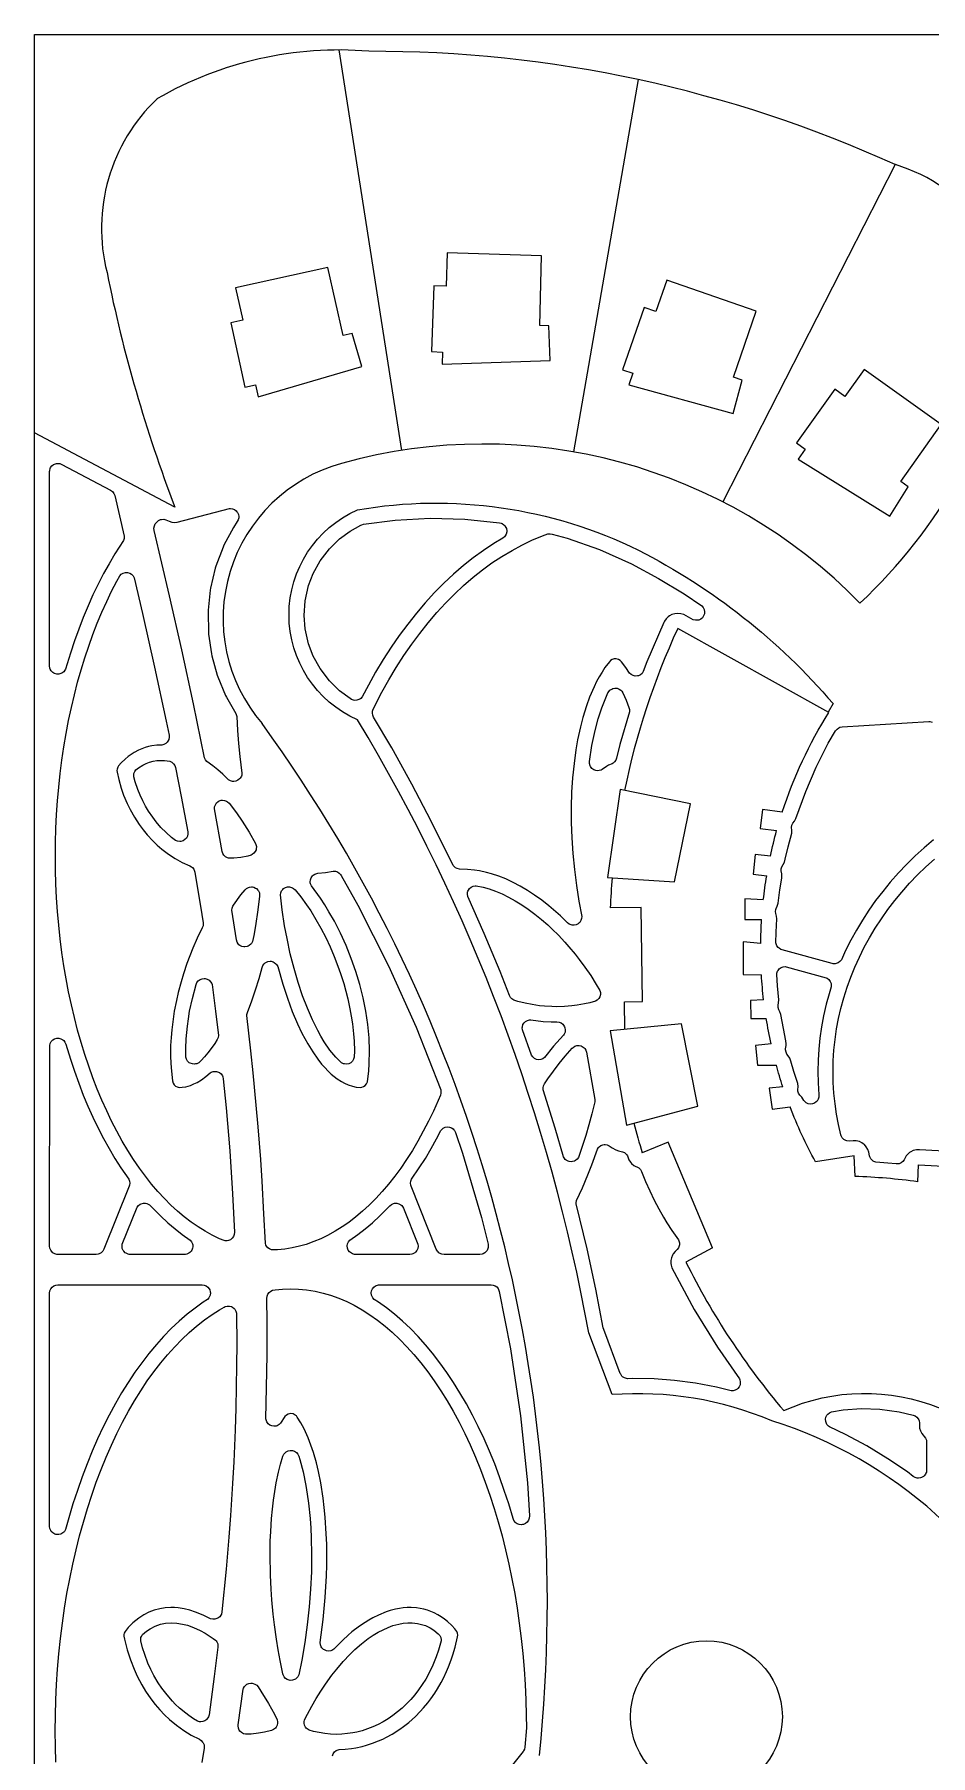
# Model space of a CAD drawing. Header units: inches. Extents: x 36 to 78.3, y 17.3 to 55.9.
# Drawn here: x 36.25 to 49.24, y 30.96 to 55.9 of the extents above; entities that cross this region are included whole.
import ezdxf

# ---------------------------------------------------------------- set-up
doc = ezdxf.new("R2010")
doc.units = ezdxf.units.IN
doc.layers.add('01_ORIGINAL_PLAN', color=7, linetype='Continuous', lineweight=20)
doc.layers.add('02_CONCEPT_CLOSED_AREAS', color=7, linetype='Continuous', lineweight=15)

msp = doc.modelspace()

# ---------------------------------------------------------------- linework, layer by layer
at = {"layer": '01_ORIGINAL_PLAN'}
for p, q in [((36.248, 17.906), (36.248, 55.9)), ((36.248, 55.9), (71.442, 55.9))]:
    msp.add_line(p, q, dxfattribs=at)
for points in [[(40.658, 55.675), (41.569, 49.871)], [(45, 55.245), (44.06, 49.85)], [(48.726, 54.013), (46.225, 49.126)], [(38.284, 49.049), (36.248, 50.129)], [(47.087, 44.63), (46.802, 44.667), (46.766, 44.393), (47.006, 44.362)], [(46.916, 43.993), (46.696, 44.016), (46.666, 43.73), (46.862, 43.709)], [(45.044, 43.247), (44.595, 43.241)], [(44.807, 41.482), (44.799, 41.881), (45.061, 41.886), (45.044, 43.247)], [(46.813, 43.357), (46.546, 43.371), (46.546, 43.074), (46.789, 43.074)], [(46.775, 42.728), (46.519, 42.748), (46.519, 42.277), (46.786, 42.274)], [(46.818, 41.908), (46.625, 41.902), (46.633, 41.638), (46.856, 41.638)], [(46.926, 41.27), (46.702, 41.249), (46.728, 40.961), (47.002, 40.962)], [(47.096, 40.651), (46.9, 40.63)], [(46.9, 40.63), (46.939, 40.324), (47.2, 40.358)], [(46.075, 38.317), (45.433, 39.849), (45.059, 39.693)], [(49.053, 39.272), (49.062, 39.519), (49.515, 39.492), (49.513, 39.194)], [(46.075, 38.317), (45.692, 38.109)]]:
    msp.add_lwpolyline(points, dxfattribs=at)
for points in [[(43.572, 51.68), (43.598, 52.69), (42.23, 52.734), (42.214, 52.252), (42.035, 52.258), (42.004, 51.303), (42.163, 51.298), (42.158, 51.123), (43.721, 51.177), (43.704, 51.675)], [(40.725, 51.537), (40.502, 52.523), (39.164, 52.23), (39.268, 51.758), (39.093, 51.72), (39.298, 50.787), (39.453, 50.821), (39.491, 50.65), (40.993, 51.087), (40.853, 51.565)], [(46.381, 50.933), (46.709, 51.889), (45.415, 52.34), (45.257, 51.885), (45.088, 51.944), (44.773, 51.041), (44.923, 50.989), (44.866, 50.824), (46.374, 50.409), (46.506, 50.889)], [(48.804, 49.422), (49.389, 50.246), (48.277, 51.045), (47.995, 50.654), (47.85, 50.758), (47.292, 49.982), (47.421, 49.889), (47.319, 49.747), (48.648, 48.921), (48.911, 49.345)], [(45.757, 44.748), (44.738, 44.957), (44.556, 43.684), (45.524, 43.622)], [(45.629, 41.562), (44.593, 41.461), (44.828, 40.095), (45.865, 40.369)]]:
    msp.add_lwpolyline(points, close=True, dxfattribs=at)
for points in [[(44.283, 37.084, 0.090917), (40.931, 45.968, -0.652582), (40.931, 49.011, -0.158741), (45.004, 48.425, -0.098355), (47.824, 46.203), (47.755, 46.078)], [(47.087, 44.63, -0.062406), (47.763, 46.073), (45.572, 47.29, 0.058367), (44.801, 44.944, 0.058367)], [(46.916, 43.993, -0.01479), (47.006, 44.362, -0.01479)], [(44.621, 43.68, 0.010358), (44.595, 43.241)], [(46.813, 43.357, -0.013879), (46.862, 43.709)], [(46.775, 42.728, -0.013523), (46.789, 43.074, -0.013523)], [(46.818, 41.908, -0.014342), (46.786, 42.274)], [(46.926, 41.27, -0.014645), (46.856, 41.638)], [(47.096, 40.651, -0.012679), (47.002, 40.962)], [(48.142, 39.35), (48.13, 39.649), (47.57, 39.561, -0.034306), (47.2, 40.358, -0.034306)], [(44.936, 40.124, 0.010564), (45.059, 39.693, 0.010564)], [(45.692, 38.109, 0.060935), (47.109, 35.956, -0.206423), (49.375, 35.99)], [(46.935, 35.809, 0.119192), (44.621, 36.188), (44.283, 37.084)]]:
    msp.add_lwpolyline(points, format="xyb", dxfattribs=at)
msp.add_circle((45.989, 31.521), 1.1, dxfattribs=at)
for centre, radius, start, end in [((40.658, 50.423), 5.252, 85.2142, 120.0956), ((41.139, 37.317), 18.339, 65.5622, 90.1344), ((39.813, 53.089), 2.593, 133.6015, 194.2753), ((48.026, 51.672), 2.444, 0.7167, 73.3418), ((57.911, 56.571), 21.019, 191.3089, 200.9684), ((43.034, 53.196), 7.583, 313.0815, 348.6437), ((42.751, 42.34), 7.624, 44.2289, 105.6047), ((41.312, 47.434), 2.33, 105.2161, 220.7715), ((22.064, 33.195), 21.619, 354.0583, 36.0319), ((47.898, 31.093), 8.26, 81.9573, 88.3074), ((44.996, 29.643), 6.464, 23.734, 72.5429)]:
    msp.add_arc(centre, radius, start, end, dxfattribs=at)
at = {"layer": '02_CONCEPT_CLOSED_AREAS'}
for points in [[(36.698, 46.702), (36.691, 46.688), (36.672, 46.664), (36.647, 46.645), (36.633, 46.638), (36.602, 46.63), (36.571, 46.631), (36.541, 46.639), (36.527, 46.646), (36.514, 46.655), (36.492, 46.677), (36.477, 46.704), (36.472, 46.718), (36.468, 46.749), (36.468, 49.564), (36.469, 49.579), (36.477, 49.609), (36.483, 49.623), (36.502, 49.647), (36.526, 49.667), (36.54, 49.674), (36.569, 49.682), (36.585, 49.684), (36.615, 49.681), (36.644, 49.67), (37.35, 49.295), (37.378, 49.275), (37.398, 49.249), (37.411, 49.217), (37.551, 48.631), (37.549, 48.597), (37.539, 48.566), (37.413, 48.371), (37.33, 48.23), (37.25, 48.086), (37.17, 47.932), (37.096, 47.777), (37.025, 47.619), (36.955, 47.451), (36.89, 47.282), (36.828, 47.112), (36.769, 46.933)], [(38.033, 48.844), (38.046, 48.854), (38.075, 48.869), (38.091, 48.873), (38.123, 48.874), (38.155, 48.868), (38.199, 48.846), (38.238, 48.834), (38.279, 48.829), (38.319, 48.832), (39.075, 49.028), (39.09, 49.029), (39.121, 49.025), (39.149, 49.014), (39.174, 48.995), (39.184, 48.984), (39.193, 48.971), (39.206, 48.943), (39.21, 48.913), (39.21, 48.897), (39.203, 48.867), (39.188, 48.84), (39.132, 48.757), (38.994, 48.497), (38.983, 48.472), (38.878, 48.193), (38.869, 48.166), (38.801, 47.877), (38.796, 47.849), (38.765, 47.557), (38.764, 47.529), (38.77, 47.238), (38.772, 47.21), (38.814, 46.922), (38.819, 46.896), (38.897, 46.615), (38.906, 46.589), (39.018, 46.32), (39.03, 46.295), (39.166, 46.058), (39.178, 46.031), (39.181, 46.017), (39.192, 45.813), (39.206, 45.625), (39.225, 45.435), (39.255, 45.196), (39.252, 45.165), (39.247, 45.15), (39.231, 45.123), (39.221, 45.111), (39.196, 45.092), (39.167, 45.079), (39.136, 45.075), (39.121, 45.076), (39.09, 45.084), (39.063, 45.099), (38.981, 45.178), (38.907, 45.243), (38.834, 45.302), (38.748, 45.366), (38.728, 45.389), (38.715, 45.417), (38.554, 46.197), (38.384, 46.981), (38.207, 47.765), (37.985, 48.713), (37.981, 48.745), (37.987, 48.777), (38, 48.806)], [(40.825, 46.275), (40.671, 46.388), (40.523, 46.532), (40.388, 46.709), (40.29, 46.89), (40.222, 47.067), (40.173, 47.287), (40.159, 47.481), (40.173, 47.692), (40.222, 47.913), (40.29, 48.09), (40.388, 48.27), (40.523, 48.447), (40.671, 48.591), (40.825, 48.704), (40.98, 48.788), (40.993, 48.794), (41.02, 48.801), (41.477, 48.861), (41.982, 48.888), (42.486, 48.875), (42.987, 48.822), (43.012, 48.817), (43.027, 48.811), (43.054, 48.793), (43.066, 48.781), (43.083, 48.755), (43.089, 48.74), (43.095, 48.708), (43.095, 48.692), (43.087, 48.66), (43.072, 48.632), (43.062, 48.62), (43.037, 48.6), (42.906, 48.521), (42.756, 48.422), (42.608, 48.315), (42.467, 48.203), (42.32, 48.077), (42.182, 47.947), (42.048, 47.812), (41.913, 47.665), (41.784, 47.514), (41.658, 47.355), (41.536, 47.19), (41.418, 47.019), (41.304, 46.841), (41.194, 46.657), (41.09, 46.471), (41, 46.3), (40.978, 46.277), (40.966, 46.267), (40.952, 46.26), (40.922, 46.251), (40.89, 46.249), (40.875, 46.252), (40.845, 46.263)], [(42.318, 43.858), (41.999, 44.501), (41.719, 45.033), (41.426, 45.56), (41.162, 46.008), (41.151, 46.035), (41.146, 46.064), (41.148, 46.093), (41.158, 46.121), (41.284, 46.367), (41.385, 46.547), (41.491, 46.725), (41.603, 46.9), (41.717, 47.065), (41.833, 47.221), (41.953, 47.373), (42.08, 47.522), (42.205, 47.657), (42.335, 47.789), (42.468, 47.913), (42.607, 48.033), (42.745, 48.142), (42.88, 48.241), (43.022, 48.335), (43.171, 48.423), (43.311, 48.499), (43.458, 48.569), (43.612, 48.633), (43.692, 48.661), (43.721, 48.664), (43.75, 48.66), (43.969, 48.601), (44.437, 48.436), (44.902, 48.229), (45.295, 48.017), (45.667, 47.792), (45.922, 47.619), (45.942, 47.595), (45.956, 47.566), (45.962, 47.535), (45.959, 47.503), (45.948, 47.473), (45.93, 47.447), (45.905, 47.427), (45.876, 47.414), (45.861, 47.411), (45.829, 47.41), (45.798, 47.417), (45.66, 47.492), (45.618, 47.505), (45.575, 47.51), (45.532, 47.506), (45.488, 47.493), (45.452, 47.474), (45.435, 47.462), (45.404, 47.432), (45.381, 47.399), (45.37, 47.377), (45.126, 46.808), (45.073, 46.666), (45.055, 46.64), (45.031, 46.62), (45.003, 46.607), (44.987, 46.603), (44.956, 46.602), (44.925, 46.609), (44.897, 46.623), (44.874, 46.645), (44.821, 46.724), (44.757, 46.81), (44.738, 46.829), (44.714, 46.844), (44.68, 46.853), (44.651, 46.852), (44.624, 46.844), (44.6, 46.829), (44.582, 46.81), (44.517, 46.724), (44.475, 46.66), (44.435, 46.592), (44.396, 46.521), (44.36, 46.448), (44.294, 46.294), (44.249, 46.172), (44.196, 46.001), (44.162, 45.867), (44.122, 45.68), (44.096, 45.535), (44.069, 45.335), (44.049, 45.129), (44.035, 44.918), (44.029, 44.7), (44.03, 44.479), (44.038, 44.255), (44.053, 44.028), (44.075, 43.799), (44.104, 43.569), (44.14, 43.339), (44.18, 43.117), (44.178, 43.087), (44.169, 43.057), (44.152, 43.032), (44.141, 43.021), (44.129, 43.011), (44.102, 42.997), (44.073, 42.99), (44.042, 42.99), (44.012, 42.999), (43.999, 43.006), (43.975, 43.025), (43.871, 43.126), (43.771, 43.216), (43.703, 43.274), (43.601, 43.354), (43.498, 43.428), (43.394, 43.496), (43.29, 43.557), (43.187, 43.611), (43.081, 43.661), (42.978, 43.701), (42.873, 43.736), (42.801, 43.756), (42.7, 43.779), (42.628, 43.79), (42.526, 43.8), (42.407, 43.804), (42.377, 43.811), (42.35, 43.825), (42.338, 43.835)], [(37.485, 48.055), (37.507, 48.077), (37.535, 48.094), (37.566, 48.102), (37.598, 48.102), (37.629, 48.093), (37.656, 48.077), (37.678, 48.054), (37.694, 48.026), (37.814, 47.51), (37.989, 46.729), (38.156, 45.949), (38.199, 45.744), (38.201, 45.714), (38.196, 45.684), (38.183, 45.656), (38.174, 45.644), (38.152, 45.623), (38.126, 45.608), (38.096, 45.601), (38.022, 45.598), (37.951, 45.589), (37.901, 45.579), (37.854, 45.566), (37.803, 45.548), (37.756, 45.527), (37.693, 45.494), (37.649, 45.466), (37.606, 45.434), (37.563, 45.398), (37.507, 45.344), (37.468, 45.3), (37.456, 45.281), (37.446, 45.254), (37.443, 45.232), (37.445, 45.209), (37.469, 45.105), (37.507, 44.975), (37.541, 44.878), (37.591, 44.757), (37.635, 44.668), (37.697, 44.556), (37.765, 44.451), (37.822, 44.375), (37.88, 44.303), (37.962, 44.215), (38.029, 44.151), (38.097, 44.092), (38.191, 44.021), (38.29, 43.957), (38.39, 43.901), (38.5, 43.851), (38.527, 43.836), (38.539, 43.826), (38.558, 43.803), (38.565, 43.789), (38.574, 43.76), (38.675, 43.144), (38.693, 43.027), (38.694, 42.997), (38.692, 42.982), (38.681, 42.954), (38.609, 42.805), (38.545, 42.66), (38.5, 42.548), (38.458, 42.435), (38.408, 42.285), (38.373, 42.169), (38.332, 42.016), (38.306, 41.9), (38.275, 41.746), (38.257, 41.629), (38.238, 41.476), (38.228, 41.362), (38.222, 41.247), (38.221, 41.098), (38.225, 40.985), (38.233, 40.877), (38.25, 40.735), (38.259, 40.703), (38.274, 40.679), (38.295, 40.66), (38.319, 40.647), (38.346, 40.64), (38.389, 40.642), (38.444, 40.651), (38.509, 40.67), (38.56, 40.69), (38.606, 40.713), (38.668, 40.75), (38.732, 40.797), (38.797, 40.852), (38.811, 40.86), (38.84, 40.87), (38.855, 40.873), (38.886, 40.872), (38.916, 40.862), (38.93, 40.855), (38.954, 40.835), (38.972, 40.81), (38.978, 40.796), (38.985, 40.765), (39.026, 40.343), (39.078, 39.721), (39.119, 39.099), (39.147, 38.541), (39.144, 38.51), (39.139, 38.494), (39.133, 38.479), (39.114, 38.454), (39.089, 38.433), (39.06, 38.421), (39.044, 38.417), (39.012, 38.417), (38.996, 38.42), (38.932, 38.446), (38.823, 38.498), (38.721, 38.555), (38.62, 38.618), (38.519, 38.688), (38.42, 38.764), (38.322, 38.847), (38.226, 38.936), (38.131, 39.031), (38.037, 39.133), (37.946, 39.24), (37.856, 39.353), (37.769, 39.472), (37.684, 39.597), (37.601, 39.727), (37.52, 39.863), (37.442, 40.004), (37.367, 40.149), (37.295, 40.3), (37.225, 40.455), (37.159, 40.614), (37.095, 40.778), (37.035, 40.946), (36.978, 41.118), (36.924, 41.293), (36.874, 41.471), (36.827, 41.653), (36.784, 41.837), (36.744, 42.025), (36.708, 42.215), (36.676, 42.404), (36.647, 42.598), (36.622, 42.794), (36.601, 42.991), (36.583, 43.189), (36.57, 43.389), (36.56, 43.589), (36.554, 43.79), (36.552, 43.99), (36.554, 44.191), (36.56, 44.392), (36.57, 44.594), (36.583, 44.794), (36.601, 44.992), (36.622, 45.189), (36.647, 45.385), (36.675, 45.577), (36.708, 45.769), (36.744, 45.958), (36.784, 46.146), (36.827, 46.33), (36.874, 46.512), (36.924, 46.69), (36.978, 46.866), (37.035, 47.037), (37.095, 47.205), (37.159, 47.369), (37.225, 47.528), (37.295, 47.683), (37.367, 47.834), (37.442, 47.979)], [(44.476, 45.248), (44.462, 45.24), (44.432, 45.231), (44.416, 45.23), (44.384, 45.234), (44.355, 45.245), (44.329, 45.264), (44.31, 45.289), (44.303, 45.303), (44.294, 45.334), (44.294, 45.366), (44.329, 45.594), (44.356, 45.728), (44.376, 45.815), (44.42, 45.982), (44.471, 46.141), (44.529, 46.287), (44.561, 46.359), (44.578, 46.385), (44.59, 46.397), (44.616, 46.414), (44.63, 46.42), (44.661, 46.427), (44.693, 46.425), (44.723, 46.414), (44.749, 46.397), (44.76, 46.385), (44.777, 46.359), (44.825, 46.252), (44.866, 46.145), (44.872, 46.115), (44.871, 46.085), (44.731, 45.609), (44.684, 45.41), (44.674, 45.382), (44.657, 45.358), (44.635, 45.338), (44.622, 45.331), (44.571, 45.309), (44.538, 45.292)], [(37.688, 45.142), (37.687, 45.173), (37.69, 45.188), (37.701, 45.217), (37.719, 45.242), (37.758, 45.274), (37.817, 45.312), (37.866, 45.336), (37.916, 45.354), (37.967, 45.368), (38.02, 45.376), (38.075, 45.38), (38.131, 45.378), (38.173, 45.374), (38.212, 45.367), (38.241, 45.353), (38.265, 45.332), (38.283, 45.306), (38.294, 45.275), (38.375, 44.858), (38.471, 44.345), (38.472, 44.313), (38.465, 44.282), (38.45, 44.254), (38.429, 44.231), (38.402, 44.214), (38.371, 44.205), (38.355, 44.204), (38.324, 44.207), (38.294, 44.219), (38.234, 44.264), (38.156, 44.333), (38.082, 44.408), (38.013, 44.488), (37.962, 44.555), (37.901, 44.645), (37.858, 44.718), (37.817, 44.794), (37.78, 44.875), (37.746, 44.958), (37.708, 45.07)], [(38.858, 44.677), (38.86, 44.709), (38.871, 44.738), (38.889, 44.764), (38.913, 44.785), (38.927, 44.792), (38.957, 44.802), (38.973, 44.803), (39.004, 44.8), (39.034, 44.79), (39.047, 44.781), (39.07, 44.76), (39.177, 44.621), (39.261, 44.5), (39.36, 44.341), (39.452, 44.175), (39.458, 44.161), (39.465, 44.131), (39.464, 44.1), (39.461, 44.085), (39.449, 44.057), (39.43, 44.033), (39.405, 44.014), (39.391, 44.007), (39.34, 43.993), (39.239, 43.974), (39.136, 43.963), (39.091, 43.961), (39.06, 43.964), (39.045, 43.969), (39.017, 43.983), (38.994, 44.004), (38.978, 44.031), (38.968, 44.06)], [(39.326, 41.681), (39.327, 41.696), (39.335, 41.725), (39.399, 41.894), (39.454, 42.055), (39.504, 42.221), (39.547, 42.379), (39.559, 42.408), (39.578, 42.433), (39.59, 42.444), (39.603, 42.452), (39.632, 42.464), (39.663, 42.469), (39.679, 42.468), (39.71, 42.459), (39.724, 42.452), (39.749, 42.433), (39.759, 42.421), (39.775, 42.394), (39.847, 42.138), (39.914, 41.935), (39.985, 41.742), (40.061, 41.563), (40.126, 41.427), (40.21, 41.271), (40.282, 41.155), (40.355, 41.05), (40.411, 40.979), (40.452, 40.933), (40.51, 40.872), (40.55, 40.834), (40.594, 40.797), (40.637, 40.765), (40.699, 40.725), (40.744, 40.701), (40.794, 40.679), (40.859, 40.657), (40.912, 40.645), (40.967, 40.639), (40.994, 40.643), (41.02, 40.653), (41.043, 40.669), (41.061, 40.691), (41.074, 40.723), (41.081, 40.767), (41.094, 40.876), (41.102, 40.985), (41.106, 41.172), (41.099, 41.36), (41.08, 41.553), (41.052, 41.744), (41.013, 41.939), (40.965, 42.131), (40.907, 42.322), (40.841, 42.511), (40.766, 42.696), (40.684, 42.877), (40.595, 43.051), (40.517, 43.187), (40.456, 43.286), (40.394, 43.381), (40.262, 43.563), (40.25, 43.591), (40.247, 43.606), (40.245, 43.621), (40.249, 43.651), (40.259, 43.68), (40.277, 43.705), (40.288, 43.715), (40.313, 43.732), (40.328, 43.738), (40.357, 43.743), (40.468, 43.754), (40.58, 43.773), (40.61, 43.772), (40.639, 43.763), (40.664, 43.747), (40.685, 43.725), (40.694, 43.713), (40.936, 43.283), (41.38, 42.404), (41.781, 41.512), (42.138, 40.605), (42.141, 40.59), (42.141, 40.559), (42.133, 40.53), (42.031, 40.297), (41.96, 40.149), (41.884, 40.004), (41.806, 39.863), (41.726, 39.727), (41.641, 39.594), (41.558, 39.472), (41.471, 39.353), (41.378, 39.237), (41.29, 39.133), (41.196, 39.031), (41.098, 38.932), (41.005, 38.847), (40.907, 38.764), (40.803, 38.685), (40.707, 38.618), (40.606, 38.555), (40.498, 38.496), (40.401, 38.448), (40.297, 38.405), (40.186, 38.366), (40.088, 38.338), (39.983, 38.315), (39.878, 38.298), (39.773, 38.288), (39.717, 38.286), (39.686, 38.289), (39.656, 38.3), (39.631, 38.318), (39.611, 38.342), (39.604, 38.356), (39.595, 38.385), (39.575, 38.81), (39.549, 39.281), (39.528, 39.597), (39.492, 40.068), (39.464, 40.383), (39.419, 40.854), (39.385, 41.17)], [(39.111, 43.21), (39.114, 43.24), (39.124, 43.269), (39.132, 43.282), (39.241, 43.429), (39.301, 43.503), (39.323, 43.524), (39.35, 43.539), (39.365, 43.543), (39.395, 43.546), (39.411, 43.545), (39.426, 43.542), (39.454, 43.53), (39.466, 43.522), (39.488, 43.5), (39.497, 43.487), (39.509, 43.459), (39.512, 43.444), (39.512, 43.414), (39.488, 43.215), (39.452, 42.981), (39.427, 42.844), (39.408, 42.756), (39.394, 42.728), (39.384, 42.715), (39.36, 42.695), (39.346, 42.687), (39.331, 42.681), (39.3, 42.676), (39.284, 42.676), (39.253, 42.683), (39.225, 42.698), (39.212, 42.708), (39.201, 42.72), (39.185, 42.747), (39.176, 42.778)], [(39.814, 43.429), (39.818, 43.459), (39.83, 43.487), (39.849, 43.511), (39.86, 43.522), (39.887, 43.537), (39.916, 43.545), (39.947, 43.546), (39.962, 43.543), (39.99, 43.532), (40.003, 43.524), (40.026, 43.503), (40.108, 43.4), (40.191, 43.288), (40.252, 43.198), (40.328, 43.074), (40.401, 42.946), (40.47, 42.814), (40.534, 42.678), (40.594, 42.539), (40.648, 42.398), (40.686, 42.289), (40.732, 42.146), (40.762, 42.037), (40.79, 41.926), (40.821, 41.781), (40.841, 41.671), (40.857, 41.562), (40.874, 41.418), (40.882, 41.31), (40.886, 41.17), (40.884, 41.079), (40.875, 41.048), (40.858, 41.021), (40.834, 40.999), (40.806, 40.984), (40.774, 40.978), (40.742, 40.98), (40.727, 40.984), (40.698, 40.999), (40.663, 41.03), (40.615, 41.08), (40.532, 41.181), (40.449, 41.302), (40.401, 41.382), (40.354, 41.466), (40.277, 41.621), (40.204, 41.789), (40.135, 41.97), (40.07, 42.162), (40.011, 42.365), (39.957, 42.577), (39.909, 42.799), (39.875, 42.982), (39.839, 43.216)], [(42.529, 43.409), (42.525, 43.439), (42.527, 43.47), (42.532, 43.484), (42.538, 43.499), (42.556, 43.524), (42.579, 43.544), (42.607, 43.557), (42.637, 43.563), (42.652, 43.563), (42.75, 43.542), (42.841, 43.516), (42.933, 43.483), (43.027, 43.444), (43.121, 43.398), (43.216, 43.346), (43.311, 43.288), (43.406, 43.224), (43.501, 43.153), (43.596, 43.076), (43.688, 42.995), (43.752, 42.936), (43.843, 42.845), (43.935, 42.747), (43.996, 42.678), (44.084, 42.572), (44.143, 42.496), (44.228, 42.381), (44.311, 42.261), (44.392, 42.134), (44.444, 42.047), (44.453, 42.017), (44.453, 41.985), (44.445, 41.955), (44.429, 41.927), (44.407, 41.905), (44.38, 41.889), (44.298, 41.867), (44.223, 41.851), (44.115, 41.832), (44.039, 41.822), (43.931, 41.814), (43.822, 41.81), (43.747, 41.811), (43.641, 41.817), (43.568, 41.825), (43.463, 41.84), (43.359, 41.861), (43.255, 41.886), (43.195, 41.905), (43.169, 41.922), (43.148, 41.944), (43.133, 41.971), (42.997, 42.318), (42.768, 42.869)], [(38.629, 40.999), (38.6, 40.984), (38.585, 40.98), (38.569, 40.978), (38.537, 40.98), (38.506, 40.991), (38.492, 40.999), (38.469, 41.021), (38.452, 41.048), (38.442, 41.079), (38.441, 41.101), (38.441, 41.205), (38.448, 41.345), (38.465, 41.526), (38.48, 41.634), (38.498, 41.743), (38.537, 41.927), (38.591, 42.132), (38.604, 42.161), (38.623, 42.185), (38.635, 42.195), (38.648, 42.204), (38.677, 42.215), (38.708, 42.219), (38.723, 42.218), (38.753, 42.21), (38.78, 42.194), (38.802, 42.172), (38.817, 42.145), (38.822, 42.13), (38.874, 41.744), (38.915, 41.395), (38.911, 41.363), (38.898, 41.334), (38.861, 41.275), (38.811, 41.204), (38.763, 41.14), (38.713, 41.082), (38.663, 41.03)], [(47.007, 42.279), (47.009, 42.294), (47.018, 42.323), (47.026, 42.336), (47.045, 42.359), (47.07, 42.377), (47.099, 42.388), (47.129, 42.391), (47.144, 42.39), (47.726, 42.229), (47.74, 42.222), (47.765, 42.202), (47.784, 42.176), (47.796, 42.146), (47.798, 42.13), (47.797, 42.098), (47.767, 41.999), (47.725, 41.845), (47.687, 41.68), (47.657, 41.519), (47.634, 41.355), (47.618, 41.197), (47.608, 41.035), (47.604, 40.872), (47.607, 40.707), (47.619, 40.531), (47.618, 40.5), (47.609, 40.469), (47.592, 40.443), (47.581, 40.431), (47.556, 40.413), (47.526, 40.402), (47.495, 40.399), (47.464, 40.404), (47.435, 40.417), (47.423, 40.426), (47.401, 40.449), (47.37, 40.497), (47.341, 40.528), (47.323, 40.556), (47.314, 40.588), (47.312, 40.605), (47.316, 40.654), (47.311, 40.697), (47.257, 40.87), (47.214, 41.021), (47.198, 41.062), (47.187, 41.081), (47.156, 41.121), (47.142, 41.151), (47.136, 41.183), (47.136, 41.2), (47.145, 41.25), (47.146, 41.272), (47.141, 41.316), (47.104, 41.494), (47.068, 41.696), (47.052, 41.738), (47.036, 41.767), (47.027, 41.799), (47.027, 41.833), (47.035, 41.868), (47.038, 41.911), (47.019, 42.111)], [(43.321, 41.473), (43.318, 41.504), (43.32, 41.52), (43.329, 41.55), (43.345, 41.576), (43.368, 41.597), (43.396, 41.612), (43.426, 41.619), (43.442, 41.619), (43.622, 41.598), (43.74, 41.591), (43.822, 41.59), (43.853, 41.586), (43.881, 41.575), (43.906, 41.556), (43.917, 41.544), (43.932, 41.518), (43.938, 41.503), (43.942, 41.473), (43.939, 41.442), (43.928, 41.413), (43.919, 41.4), (43.774, 41.236), (43.643, 41.076), (43.617, 41.057), (43.602, 41.05), (43.587, 41.045), (43.555, 41.042), (43.523, 41.047), (43.494, 41.061), (43.47, 41.082), (43.452, 41.108)], [(36.469, 41.249), (36.477, 41.279), (36.492, 41.307), (36.503, 41.318), (36.514, 41.329), (36.541, 41.344), (36.571, 41.353), (36.602, 41.353), (36.633, 41.345), (36.66, 41.33), (36.672, 41.32), (36.691, 41.295), (36.703, 41.266), (36.769, 41.05), (36.827, 40.874), (36.89, 40.701), (36.956, 40.529), (37.024, 40.367), (37.096, 40.207), (37.172, 40.048), (37.249, 39.899), (37.33, 39.753), (37.414, 39.612), (37.5, 39.476), (37.614, 39.31), (37.625, 39.282), (37.629, 39.252), (37.625, 39.222), (37.62, 39.207), (37.253, 38.295), (37.238, 38.268), (37.216, 38.245), (37.188, 38.229), (37.173, 38.224), (37.142, 38.22), (36.572, 38.221), (36.542, 38.229), (36.515, 38.245), (36.493, 38.267), (36.484, 38.28), (36.472, 38.309), (36.468, 38.34)], [(43.622, 40.604), (43.621, 40.635), (43.627, 40.665), (43.64, 40.692), (43.688, 40.763), (43.77, 40.877), (43.854, 40.987), (43.941, 41.093), (44.044, 41.21), (44.056, 41.22), (44.082, 41.237), (44.112, 41.246), (44.128, 41.248), (44.143, 41.248), (44.174, 41.241), (44.188, 41.234), (44.214, 41.216), (44.225, 41.205), (44.241, 41.179), (44.251, 41.149), (44.369, 40.465), (44.37, 40.433), (44.328, 40.258), (44.285, 40.098), (44.239, 39.943), (44.174, 39.743), (44.132, 39.627), (44.114, 39.602), (44.09, 39.582), (44.076, 39.574), (44.045, 39.565), (44.03, 39.563), (43.998, 39.567), (43.983, 39.571), (43.955, 39.586), (43.943, 39.597), (43.924, 39.621), (43.916, 39.635), (43.795, 40.051)], [(42.139, 40.016), (42.149, 40.028), (42.173, 40.048), (42.201, 40.062), (42.231, 40.067), (42.262, 40.065), (42.292, 40.055), (42.317, 40.038), (42.328, 40.027), (42.338, 40.014), (42.352, 39.987), (42.454, 39.688), (42.729, 38.753), (42.823, 38.369), (42.826, 38.338), (42.825, 38.322), (42.822, 38.307), (42.809, 38.279), (42.801, 38.266), (42.778, 38.244), (42.752, 38.229), (42.737, 38.224), (42.706, 38.22), (42.185, 38.22), (42.153, 38.224), (42.139, 38.229), (42.111, 38.245), (42.099, 38.256), (42.089, 38.268), (42.073, 38.295), (41.707, 39.207), (41.702, 39.222), (41.698, 39.252), (41.702, 39.282), (41.713, 39.31), (41.825, 39.473), (41.914, 39.612), (41.998, 39.754), (42.077, 39.897)], [(44.101, 38.953), (44.1, 38.97), (44.106, 39.003), (44.191, 39.186), (44.271, 39.373), (44.328, 39.52), (44.408, 39.744), (44.425, 39.77), (44.435, 39.781), (44.46, 39.798), (44.489, 39.809), (44.504, 39.812), (44.52, 39.812), (44.55, 39.807), (44.578, 39.795), (44.624, 39.763), (44.677, 39.736), (44.713, 39.723), (44.771, 39.709), (44.8, 39.695), (44.824, 39.674), (44.834, 39.661), (44.842, 39.647), (44.865, 39.589), (44.888, 39.555), (44.904, 39.537), (44.937, 39.51), (45.007, 39.473), (45.032, 39.45), (45.048, 39.42), (45.107, 39.278), (45.168, 39.14), (45.232, 39.007), (45.297, 38.881), (45.366, 38.759), (45.413, 38.68), (45.485, 38.569), (45.582, 38.432), (45.593, 38.404), (45.596, 38.389), (45.597, 38.358), (45.594, 38.343), (45.583, 38.315), (45.565, 38.291), (45.535, 38.263), (45.508, 38.23), (45.496, 38.209), (45.481, 38.172), (45.473, 38.13), (45.473, 38.09), (45.476, 38.065), (45.489, 38.024), (45.809, 37.424), (46.147, 36.874), (46.466, 36.418), (46.473, 36.404), (46.479, 36.374), (46.479, 36.343), (46.475, 36.328), (46.463, 36.3), (46.444, 36.276), (46.432, 36.266), (46.406, 36.251), (46.376, 36.243), (46.345, 36.243), (46.132, 36.296), (45.83, 36.354), (45.524, 36.395), (45.23, 36.417), (44.921, 36.421), (44.843, 36.419), (44.813, 36.425), (44.799, 36.431), (44.774, 36.448), (44.764, 36.458), (44.746, 36.483), (44.74, 36.496), (44.499, 37.134), (44.494, 37.154), (44.385, 37.718), (44.258, 38.302)], [(37.622, 38.221), (37.607, 38.224), (37.578, 38.236), (37.565, 38.245), (37.543, 38.266), (37.534, 38.279), (37.522, 38.308), (37.518, 38.339), (37.522, 38.37), (37.736, 38.903), (37.756, 38.929), (37.781, 38.948), (37.796, 38.955), (37.827, 38.963), (37.859, 38.963), (37.875, 38.959), (37.904, 38.946), (37.917, 38.937), (38.074, 38.777), (38.18, 38.679), (38.287, 38.589), (38.39, 38.51), (38.505, 38.429), (38.526, 38.404), (38.539, 38.375), (38.543, 38.36), (38.544, 38.328), (38.541, 38.312), (38.53, 38.282), (38.521, 38.269), (38.499, 38.246), (38.485, 38.237), (38.456, 38.224), (38.44, 38.221)], [(40.886, 38.221), (40.856, 38.229), (40.828, 38.246), (40.816, 38.256), (40.797, 38.282), (40.786, 38.312), (40.782, 38.344), (40.788, 38.375), (40.801, 38.404), (40.822, 38.429), (40.936, 38.51), (41.04, 38.589), (41.146, 38.678), (41.253, 38.777), (41.352, 38.876), (41.398, 38.925), (41.423, 38.946), (41.452, 38.959), (41.468, 38.963), (41.5, 38.963), (41.531, 38.955), (41.559, 38.94), (41.571, 38.929), (41.582, 38.917), (41.598, 38.889), (41.805, 38.37), (41.809, 38.339), (41.805, 38.308), (41.793, 38.279), (41.773, 38.255), (41.762, 38.245), (41.735, 38.229), (41.72, 38.224), (41.689, 38.22)], [(36.698, 34.232), (36.683, 34.205), (36.672, 34.194), (36.66, 34.183), (36.633, 34.168), (36.603, 34.16), (36.572, 34.16), (36.556, 34.163), (36.542, 34.168), (36.514, 34.184), (36.492, 34.206), (36.484, 34.219), (36.472, 34.248), (36.468, 34.279), (36.468, 37.66), (36.472, 37.691), (36.484, 37.72), (36.503, 37.745), (36.528, 37.764), (36.557, 37.776), (36.588, 37.78), (38.679, 37.78), (38.709, 37.776), (38.738, 37.764), (38.762, 37.746), (38.781, 37.722), (38.788, 37.708), (38.797, 37.678), (38.799, 37.663), (38.795, 37.632), (38.791, 37.618), (38.776, 37.591), (38.755, 37.568), (38.695, 37.528), (38.576, 37.443), (38.46, 37.352), (38.347, 37.255), (38.231, 37.145), (38.121, 37.032), (38.015, 36.915), (37.906, 36.784), (37.804, 36.651), (37.705, 36.514), (37.605, 36.364), (37.511, 36.213), (37.421, 36.058), (37.331, 35.891), (37.245, 35.721), (37.164, 35.548), (37.086, 35.371), (37.011, 35.186), (36.939, 34.995), (36.871, 34.801), (36.807, 34.604), (36.747, 34.405)], [(41.174, 37.568), (41.153, 37.591), (41.139, 37.618), (41.134, 37.632), (41.131, 37.663), (41.136, 37.694), (41.148, 37.722), (41.167, 37.746), (41.192, 37.764), (41.206, 37.771), (41.235, 37.779), (42.867, 37.78), (42.897, 37.776), (42.924, 37.765), (42.949, 37.748), (42.968, 37.725), (42.981, 37.698), (42.985, 37.683), (43.149, 36.85), (43.294, 35.879), (43.394, 34.912), (43.422, 34.43), (43.419, 34.398), (43.409, 34.368), (43.39, 34.342), (43.366, 34.321), (43.337, 34.308), (43.321, 34.304), (43.306, 34.303), (43.274, 34.306), (43.244, 34.318), (43.231, 34.326), (43.219, 34.337), (43.199, 34.362), (43.186, 34.391), (43.123, 34.604), (43.059, 34.801), (42.99, 34.997), (42.919, 35.184), (42.844, 35.368), (42.766, 35.548), (42.682, 35.725), (42.598, 35.891), (42.51, 36.055), (42.416, 36.216), (42.324, 36.365), (42.227, 36.511), (42.126, 36.651), (42.02, 36.788), (41.917, 36.912), (41.809, 37.032), (41.699, 37.145), (41.585, 37.253), (41.467, 37.354), (41.349, 37.446), (41.235, 37.528)], [(47.77, 35.723), (47.757, 35.733), (47.736, 35.756), (47.727, 35.77), (47.717, 35.8), (47.715, 35.832), (47.721, 35.863), (47.736, 35.892), (47.746, 35.904), (47.77, 35.925), (47.799, 35.938), (47.969, 35.968), (48.236, 35.986), (48.503, 35.977), (48.78, 35.939), (48.985, 35.889), (49.013, 35.879), (49.038, 35.861), (49.058, 35.837), (49.065, 35.824), (49.071, 35.81), (49.076, 35.78), (49.075, 35.746), (49.078, 35.703), (49.09, 35.662), (49.109, 35.623), (49.163, 35.558), (49.176, 35.528), (49.179, 35.512), (49.18, 35.097), (49.176, 35.066), (49.171, 35.051), (49.164, 35.037), (49.145, 35.012), (49.133, 35.002), (49.106, 34.986), (49.091, 34.981), (49.06, 34.977), (49.045, 34.978), (49.014, 34.986), (48.987, 35.002), (48.901, 35.067), (48.618, 35.26), (48.315, 35.444), (48.002, 35.612)], [(40.078, 32.127), (40.064, 32.099), (40.054, 32.087), (40.031, 32.067), (40.017, 32.059), (39.988, 32.049), (39.957, 32.047), (39.942, 32.049), (39.912, 32.059), (39.886, 32.076), (39.866, 32.099), (39.852, 32.127), (39.847, 32.142), (39.808, 32.337), (39.78, 32.492), (39.755, 32.646), (39.726, 32.852), (39.708, 33.008), (39.689, 33.214), (39.678, 33.368), (39.668, 33.57), (39.663, 33.87), (39.667, 34.063), (39.673, 34.207), (39.685, 34.392), (39.698, 34.527), (39.714, 34.659), (39.732, 34.786), (39.754, 34.911), (39.787, 35.066), (39.816, 35.179), (39.85, 35.296), (39.864, 35.325), (39.885, 35.349), (39.897, 35.359), (39.926, 35.373), (39.957, 35.379), (39.988, 35.377), (40.018, 35.367), (40.045, 35.349), (40.065, 35.325), (40.079, 35.296), (40.093, 35.249), (40.142, 35.068), (40.183, 34.869), (40.203, 34.746), (40.221, 34.617), (40.244, 34.392), (40.254, 34.253), (40.261, 34.111), (40.266, 33.869), (40.263, 33.62), (40.251, 33.367), (40.231, 33.111), (40.203, 32.852), (40.167, 32.595), (40.122, 32.338)], [(37.788, 32.619), (37.789, 32.652), (37.792, 32.668), (37.798, 32.683), (37.816, 32.711), (37.871, 32.759), (37.927, 32.796), (37.998, 32.834), (38.073, 32.86), (38.15, 32.876), (38.23, 32.882), (38.313, 32.878), (38.396, 32.864), (38.466, 32.846), (38.555, 32.814), (38.649, 32.771), (38.722, 32.731), (38.841, 32.654), (38.871, 32.63), (38.882, 32.619), (38.891, 32.606), (38.904, 32.577), (38.908, 32.545), (38.907, 32.529), (38.854, 32.101), (38.779, 31.549), (38.77, 31.519), (38.763, 31.505), (38.744, 31.48), (38.732, 31.47), (38.719, 31.461), (38.689, 31.45), (38.658, 31.446), (38.643, 31.447), (38.612, 31.456), (38.556, 31.489), (38.487, 31.536), (38.442, 31.57), (38.352, 31.645), (38.29, 31.704), (38.249, 31.746), (38.17, 31.836), (38.096, 31.934), (38.043, 32.013), (37.98, 32.12), (37.936, 32.206), (37.894, 32.297), (37.847, 32.42), (37.814, 32.519)], [(40.228, 31.327), (40.214, 31.335), (40.189, 31.356), (40.179, 31.368), (40.164, 31.397), (40.157, 31.428), (40.157, 31.445), (40.164, 31.476), (40.204, 31.557), (40.267, 31.674), (40.332, 31.786), (40.398, 31.892), (40.466, 31.994), (40.558, 32.121), (40.629, 32.211), (40.724, 32.323), (40.82, 32.424), (40.894, 32.495), (40.99, 32.578), (41.087, 32.653), (41.159, 32.702), (41.231, 32.745), (41.302, 32.782), (41.374, 32.814), (41.443, 32.84), (41.53, 32.864), (41.595, 32.875), (41.662, 32.881), (41.724, 32.881), (41.799, 32.873), (41.86, 32.859), (41.916, 32.84), (41.985, 32.807), (42.038, 32.773), (42.102, 32.723), (42.123, 32.698), (42.137, 32.668), (42.142, 32.635), (42.142, 32.619), (42.134, 32.584), (42.105, 32.484), (42.071, 32.388), (42.022, 32.267), (41.979, 32.177), (41.919, 32.066), (41.869, 31.986), (41.816, 31.91), (41.761, 31.838), (41.702, 31.77), (41.641, 31.705), (41.578, 31.645), (41.512, 31.589), (41.444, 31.537), (41.374, 31.489), (41.302, 31.446), (41.228, 31.407), (41.153, 31.373), (41.077, 31.343), (40.999, 31.318), (40.92, 31.298), (40.865, 31.287), (40.784, 31.275), (40.703, 31.268), (40.621, 31.265), (40.541, 31.268), (40.459, 31.276), (40.375, 31.29), (40.292, 31.308)], [(39.307, 31.266), (39.276, 31.274), (39.262, 31.281), (39.249, 31.29), (39.226, 31.313), (39.217, 31.326), (39.205, 31.355), (39.201, 31.387), (39.203, 31.403), (39.275, 31.918), (39.28, 31.932), (39.295, 31.959), (39.316, 31.981), (39.328, 31.99), (39.356, 32.002), (39.386, 32.007), (39.402, 32.007), (39.417, 32.004), (39.445, 31.994), (39.471, 31.977), (39.491, 31.954), (39.532, 31.891), (39.641, 31.712), (39.726, 31.557), (39.766, 31.476), (39.772, 31.445), (39.772, 31.428), (39.765, 31.397), (39.75, 31.368), (39.74, 31.356), (39.715, 31.335), (39.686, 31.322), (39.584, 31.296), (39.498, 31.28), (39.39, 31.268)]]:
    msp.add_lwpolyline(points, close=True, dxfattribs=at)
for points in [[(49.281, 44.229), (49.146, 44.114), (49.016, 43.996), (48.89, 43.873), (48.77, 43.748), (48.652, 43.614), (48.543, 43.482), (48.44, 43.347), (48.342, 43.208), (48.249, 43.066), (48.162, 42.92), (48.081, 42.773), (48.005, 42.623), (47.944, 42.488), (47.924, 42.464), (47.899, 42.446), (47.885, 42.44), (47.855, 42.432), (47.825, 42.432), (47.81, 42.436), (47.084, 42.636), (47.069, 42.641), (47.042, 42.657), (47.03, 42.668), (47.011, 42.693), (46.999, 42.723), (46.996, 42.738), (46.999, 42.892), (47.008, 43.083), (47.003, 43.124), (46.992, 43.159), (46.989, 43.19), (46.993, 43.22), (46.998, 43.234), (47.014, 43.267), (47.028, 43.309), (47.053, 43.504), (47.08, 43.675), (47.082, 43.716), (47.08, 43.737), (47.073, 43.777), (47.072, 43.809), (47.08, 43.839), (47.118, 43.905), (47.131, 43.946), (47.172, 44.125), (47.224, 44.326), (47.226, 44.37), (47.223, 44.406), (47.228, 44.439), (47.241, 44.469), (47.264, 44.499), (47.286, 44.536), (47.428, 44.929), (47.581, 45.283), (47.755, 45.627), (47.861, 45.807), (47.882, 45.833), (47.909, 45.852), (47.924, 45.859), (47.957, 45.865), (49.212, 45.945), (49.228, 45.943), (49.258, 45.932)], [(49.528, 39.711), (49.075, 39.738), (49.032, 39.736), (48.986, 39.725), (48.949, 39.708), (48.931, 39.695), (48.901, 39.668), (48.885, 39.649), (48.873, 39.631), (48.854, 39.592), (48.835, 39.567), (48.811, 39.548), (48.783, 39.535), (48.768, 39.532), (48.737, 39.531), (48.62, 39.543), (48.445, 39.556), (48.416, 39.566), (48.403, 39.574), (48.379, 39.594), (48.37, 39.606), (48.356, 39.633), (48.352, 39.648), (48.344, 39.701), (48.329, 39.742), (48.305, 39.781), (48.278, 39.812), (48.261, 39.825), (48.243, 39.837), (48.206, 39.855), (48.161, 39.866), (48.117, 39.868), (48.056, 39.861), (48.024, 39.865), (48.008, 39.87), (47.98, 39.886), (47.957, 39.91), (47.941, 39.938), (47.937, 39.954), (47.903, 40.103), (47.875, 40.251), (47.853, 40.404), (47.837, 40.558), (47.827, 40.712), (47.824, 40.871), (47.827, 41.026), (47.837, 41.18), (47.853, 41.333), (47.875, 41.487), (47.904, 41.639), (47.937, 41.786), (47.98, 41.941), (48.027, 42.091), (48.08, 42.238), (48.139, 42.385), (48.205, 42.529), (48.276, 42.671), (48.351, 42.808), (48.436, 42.949), (48.524, 43.085), (48.618, 43.218), (48.717, 43.348), (48.819, 43.471), (48.932, 43.598), (49.047, 43.719), (49.167, 43.836), (49.292, 43.95)], [(40.567, 30.956), (40.578, 30.985), (40.597, 31.01), (40.621, 31.029), (40.649, 31.041), (40.665, 31.045), (40.75, 31.05), (40.842, 31.06), (40.907, 31.071), (40.997, 31.09), (41.06, 31.107), (41.15, 31.136), (41.236, 31.169), (41.296, 31.196), (41.353, 31.224), (41.435, 31.269), (41.545, 31.339), (41.598, 31.377), (41.673, 31.437), (41.773, 31.526), (41.841, 31.596), (41.888, 31.647), (41.951, 31.724), (41.994, 31.78), (42.052, 31.863), (42.09, 31.924), (42.142, 32.014), (42.176, 32.079), (42.222, 32.175), (42.251, 32.244), (42.29, 32.346), (42.315, 32.419), (42.347, 32.529), (42.381, 32.676), (42.384, 32.703), (42.38, 32.731), (42.369, 32.757), (42.34, 32.793), (42.297, 32.84), (42.236, 32.898), (42.19, 32.935), (42.144, 32.967), (42.094, 32.998), (42.044, 33.024), (41.995, 33.045), (41.943, 33.064), (41.891, 33.078), (41.837, 33.09), (41.784, 33.097), (41.707, 33.102), (41.651, 33.101), (41.594, 33.097), (41.538, 33.089), (41.482, 33.078), (41.403, 33.058), (41.346, 33.039), (41.233, 32.993), (41.153, 32.953), (41.096, 32.921), (41.041, 32.887), (40.961, 32.833), (40.851, 32.749), (40.797, 32.703), (40.718, 32.632), (40.586, 32.499), (40.559, 32.482), (40.544, 32.477), (40.512, 32.472), (40.48, 32.476), (40.451, 32.488), (40.437, 32.497), (40.415, 32.519), (40.406, 32.533), (40.394, 32.563), (40.39, 32.594), (40.434, 32.931), (40.463, 33.248), (40.481, 33.562), (40.485, 33.716), (40.486, 33.869), (40.484, 34.02), (40.479, 34.169), (40.463, 34.411), (40.45, 34.551), (40.434, 34.688), (40.399, 34.909), (40.366, 35.076), (40.336, 35.198), (40.293, 35.35), (40.256, 35.458), (40.215, 35.564), (40.157, 35.691), (40.109, 35.781), (40.058, 35.863), (40.045, 35.879), (40.029, 35.893), (39.996, 35.909), (39.961, 35.914), (39.926, 35.906), (39.9, 35.893), (39.879, 35.873), (39.816, 35.775), (39.793, 35.753), (39.766, 35.738), (39.751, 35.733), (39.719, 35.73), (39.688, 35.734), (39.659, 35.747), (39.635, 35.767), (39.616, 35.792), (39.605, 35.822), (39.602, 35.837), (39.613, 36.292), (39.619, 36.763), (39.619, 37.236), (39.615, 37.583), (39.619, 37.614), (39.63, 37.643), (39.648, 37.668), (39.673, 37.688), (39.701, 37.701), (39.737, 37.707), (39.845, 37.718), (39.961, 37.722), (40.077, 37.718), (40.193, 37.707), (40.316, 37.687), (40.431, 37.661), (40.539, 37.629), (40.661, 37.585), (40.774, 37.537), (40.882, 37.483), (41, 37.417), (41.111, 37.346), (41.222, 37.267), (41.331, 37.181), (41.434, 37.092), (41.544, 36.988), (41.648, 36.881), (41.748, 36.771), (41.851, 36.647), (41.95, 36.519), (42.043, 36.389), (42.139, 36.245), (42.23, 36.099), (42.316, 35.95), (42.404, 35.789), (42.486, 35.625), (42.564, 35.459), (42.642, 35.282), (42.715, 35.103), (42.783, 34.922), (42.85, 34.731), (42.913, 34.538), (42.971, 34.344), (43.027, 34.141), (43.078, 33.938), (43.126, 33.73), (43.169, 33.52), (43.209, 33.307), (43.245, 33.092), (43.276, 32.874), (43.303, 32.655), (43.326, 32.436), (43.346, 32.211), (43.361, 31.987), (43.371, 31.763), (43.377, 31.537), (43.379, 31.359), (43.356, 31.079), (43.35, 31.051), (43.338, 31.025), (43.33, 31.014), (42.999, 30.601)], [(36.558, 30.862), (36.552, 31.087), (36.55, 31.312), (36.552, 31.537), (36.558, 31.763), (36.569, 31.987), (36.584, 32.211), (36.603, 32.434), (36.626, 32.655), (36.653, 32.874), (36.685, 33.092), (36.72, 33.307), (36.76, 33.52), (36.804, 33.73), (36.851, 33.938), (36.903, 34.141), (36.958, 34.342), (37.017, 34.538), (37.079, 34.731), (37.145, 34.919), (37.215, 35.103), (37.288, 35.282), (37.364, 35.456), (37.443, 35.625), (37.526, 35.789), (37.611, 35.947), (37.699, 36.099), (37.79, 36.245), (37.884, 36.386), (37.98, 36.519), (38.078, 36.647), (38.178, 36.767), (38.281, 36.881), (38.385, 36.988), (38.491, 37.088), (38.599, 37.181), (38.712, 37.271), (38.823, 37.349), (38.929, 37.417), (38.999, 37.456), (39.013, 37.463), (39.043, 37.471), (39.074, 37.471), (39.104, 37.463), (39.118, 37.456), (39.143, 37.437), (39.153, 37.425), (39.169, 37.398), (39.177, 37.368), (39.178, 37.353), (39.18, 36.923), (39.178, 36.612), (39.166, 35.99), (39.156, 35.678), (39.136, 35.212), (39.119, 34.901), (39.089, 34.435), (39.066, 34.123), (39.026, 33.657), (38.965, 33.039), (38.958, 33.009), (38.951, 32.994), (38.933, 32.969), (38.908, 32.949), (38.894, 32.942), (38.864, 32.933), (38.833, 32.932), (38.802, 32.94), (38.693, 32.994), (38.585, 33.038), (38.502, 33.065), (38.419, 33.084), (38.333, 33.097), (38.278, 33.101), (38.227, 33.102), (38.145, 33.097), (38.065, 33.084), (37.983, 33.063), (37.907, 33.034), (37.833, 32.997), (37.761, 32.951), (37.717, 32.917), (37.675, 32.881), (37.609, 32.815), (37.561, 32.757), (37.55, 32.731), (37.546, 32.71), (37.546, 32.688), (37.555, 32.642), (37.593, 32.491), (37.639, 32.347), (37.692, 32.211), (37.738, 32.11), (37.804, 31.984), (37.858, 31.893), (37.935, 31.781), (37.999, 31.698), (38.065, 31.621), (38.134, 31.548), (38.206, 31.48), (38.306, 31.396), (38.412, 31.321), (38.519, 31.255), (38.639, 31.193), (38.665, 31.177), (38.686, 31.154), (38.694, 31.141), (38.706, 31.112), (38.708, 31.097), (38.708, 31.066), (38.675, 30.856)]]:
    msp.add_lwpolyline(points, dxfattribs=at)

doc.saveas('drawing.dxf')
